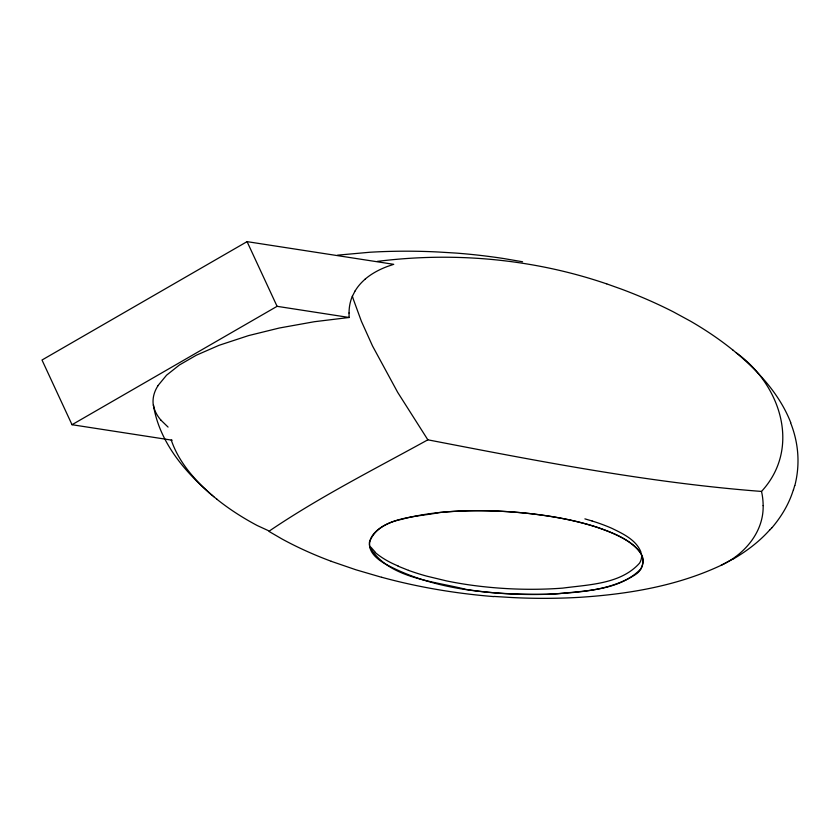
<?xml version="1.0" encoding="UTF-8"?>
<svg xmlns="http://www.w3.org/2000/svg" width="840" height="840" viewBox="0 0 840 840"><rect width="100%" height="100%" fill="white"/><g stroke="black" fill="none" stroke-linecap="round" stroke-linejoin="round"><path stroke-width="1.26" d="M763.15 505.596C763.791 532.329 743.967 555.051 720.573 565.562C676.715 586.078 628.183 594.153 580.199 597.293A361.253 208.572 0 0 1 511.791 597.524L493.899 596.442M348.989 313.016L349.156 317.478L314.328 321.72L279.353 328.01L248.546 335.601L219.061 345.303L196.371 355.194L179.456 364.959L166.572 375.175L157.804 385.812M794.724 485.552L793.485 489.783M355.11 290.913L352.401 296.216L353.262 299.03L361.379 321.258L372.519 345.965L397.677 392.343L427.844 439.814C538.293 461.139 649.183 482.874 761.513 491.431C801.623 447.825 780.423 384.531 736.323 352.853M771.76 527.803L770.081 529.694M216.783 499.149A299.197 172.736 0 0 0 257.229 525.525L269.43 531.143A46.305 26.733 0 0 1 270.963 529.904C320.995 496.178 375.06 468.909 427.844 439.814M365.064 279.206A77.858 44.951 0 0 1 387.387 266.48L393.74 264.327L247.065 241.637L42 360.024L72.02 424.715L172.148 440.202M72.02 424.715L277.084 306.327L349.156 317.478M733.477 558.768L721.025 565.351M377.192 261.418C454.062 251.674 533.295 258.804 606.7 283.889M337.565 255.161L369.925 252.242A361.253 208.572 0 0 1 438.333 252.011L456.215 253.092A376.026 217.098 0 0 1 503.843 258.562L522.564 261.765M381.665 577.311L355.981 569.803L331.212 561.309M584.892 518.868L592.126 520.989M606.932 283.941L621.873 289.286A437.22 252.43 0 0 1 666.33 308.354A395.252 228.197 0 0 1 673.554 311.966L690.47 321.163A403.242 232.806 0 0 1 732.837 350.018M408.45 570.339L398.097 566.181M269.073 531.479L282.167 539.081A339.654 196.098 0 0 0 331.233 561.288M732.858 350.007L738.948 355.058M217.088 499.391L213.266 496.251M168.063 427.077L160.839 420.063M211.166 494.477L213.791 496.681M209.097 492.692L212.205 495.338M739.484 355.541C760.872 374.01 780.392 396.039 790.776 422.667M210.641 493.994C189.273 475.534 169.68 453.485 159.338 426.867A303.944 175.476 0 0 1 153.405 404.995A72.398 41.801 0 0 0 154.896 410.413A76.892 44.394 0 0 0 160.86 420.063M209.087 492.629C192.99 478.139 178.259 460.877 171.266 440.066M375.48 552.416L370.902 547.207M639.681 551.764C629.118 538.797 612.633 532.802 597.324 527.363C564.365 516.841 529.736 512.495 495.275 511.004C463.712 509.995 431.676 511.214 401.048 519.477C375.322 524.674 353 546.168 386.253 564.449C434.889 590.594 492.188 594.751 546.462 594.321C576.629 592.462 609.263 591.35 635.439 574.581C642.81 570.003 645.824 559.44 640.164 552.447M247.065 241.637L277.084 306.327M641.036 552.342C636.342 539.9 623.007 533.757 611.825 528.308A145.666 84.095 0 0 0 592.106 521.01M761.513 491.431L761.953 493.5A197.715 114.145 0 0 1 763.14 505.596M153.279 404.995A77.553 44.772 0 0 1 157.92 385.844M398.276 566.045A94.007 54.275 0 0 1 375.218 552.521M408.45 570.35A176.757 102.05 0 0 0 426.836 576.167L446.534 580.913A239.862 138.484 0 0 0 479.189 586.183C506.888 589.46 534.923 590.216 562.748 588.115C588.903 584.577 620.718 584.199 639.534 563.168A36.75 21.221 0 0 0 641.54 557.329M493.868 596.6A386.935 223.398 0 0 1 381.696 577.269M349.072 313.016A125.433 72.419 0 0 1 352.317 296.205M790.566 422.699A295.869 170.814 0 0 1 794.85 485.562M793.37 489.773A246.109 142.097 0 0 1 771.876 527.835M769.976 529.662A205.412 118.598 0 0 1 733.572 558.821M355.142 290.913A89.166 51.482 0 0 1 365.075 279.216M369.453 542.115L369.421 544.278A39.963 23.069 0 0 0 370.02 547.407C388.805 578.718 434.291 581.165 465.906 589.375C496.041 594.038 526.68 595.518 557.13 593.838C585.575 590.657 619.49 590.667 640.794 568.985C649.782 552.111 627.679 540.162 615.153 534.313C588.158 522.197 558.611 517.062 529.42 513.544C499.548 510.29 469.34 509.596 439.415 512.558C417.018 517.135 379.019 516.653 369.453 542.115"/></g></svg>
